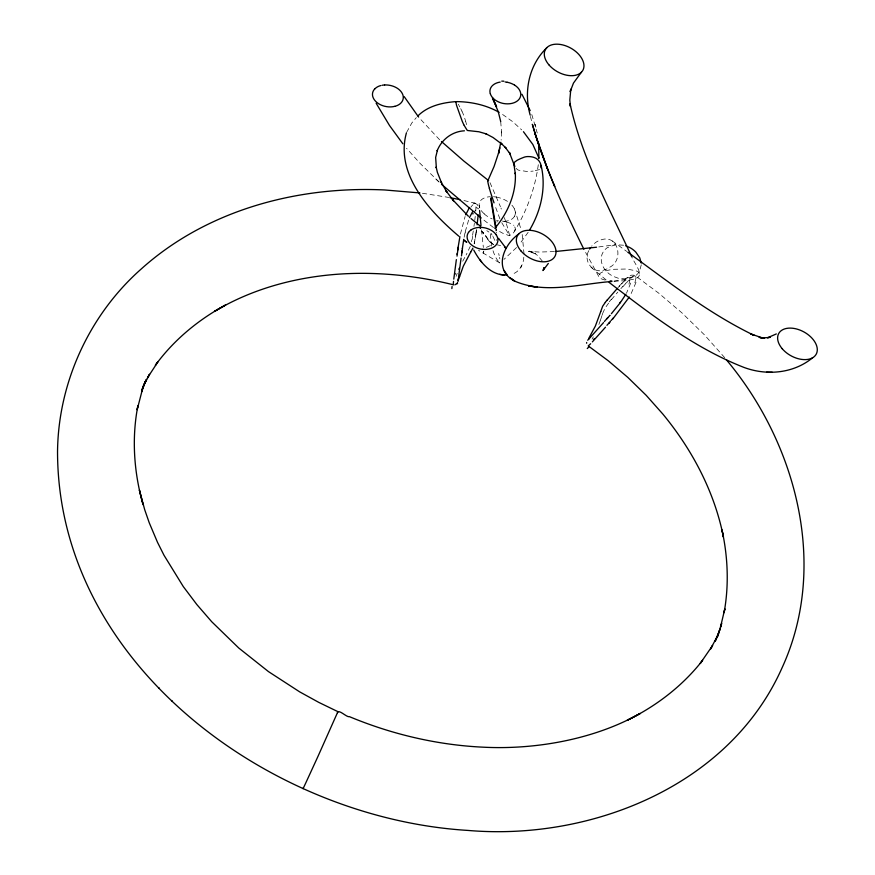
<?xml version="1.0" encoding="UTF-8"?>
<svg xmlns="http://www.w3.org/2000/svg" width="875" height="875" viewBox="0 0 875 875"><rect width="100%" height="100%" fill="white"/><g stroke="black" fill="none" stroke-linecap="round" stroke-linejoin="round"><path stroke-width="0.66" stroke-dasharray="4.38 3.28" d="M524.027 254.034L522.189 234.511M483.514 252.164L483.525 251.573L483.383 253.137L483.809 251.092M501.648 131.852L501.134 140.077M496.289 239.608L496.245 240.45M475.781 211.159L476.044 205.308L475.267 203.219L461.092 199.872M641.277 264.808L639.483 271.37A14.93 13.169 -6.5 0 1 634.998 276.106L628.819 278.655L614.13 281.138M475.234 216.398L474.764 220.336M538.289 164.697C535.139 188.77 526.334 212.188 513.548 232.75C511.722 234.653 509.294 236.469 506.723 234.719A62.038 53.539 -28.9 0 1 502.622 233.166L496.3 229.677M474.37 223.333L473.955 226.373M476.416 229.797L476.197 231.306M476.591 229.906L475.891 233.33M476.295 231.941L474.852 239.914M473.266 231L472.358 236.709M475.989 233.986L474.348 243.491M523.808 257.25C523.502 264.764 519.028 272.661 511.262 274.345M464.122 237.256L465.052 232.586M471.756 240.078L471.428 241.719M474.272 243.097L474.141 243.819M630.7 283.073L626.467 293.245M460.414 234.052L465.106 216.464M636.005 282.45L630.383 295.291M465.248 231.667L468.989 218.75M470.312 246.302L466.113 255.041M601.869 315.875L601.541 316.936M602.066 315.252L602.492 313.917M601.388 317.395L600.512 319.998M456.116 276.325L457.22 273.273M602.645 313.48L605.019 308.175L609.164 302.345M600.392 320.316L598.708 324.931M588.842 250.611C582.717 260.728 593.075 274.542 604.472 269.883A31.248 23.33 82.6 0 0 609.995 267.105C624.225 259.755 618.111 233.811 600.895 239.903A31.248 23.33 82.6 0 0 595.361 242.681L591.609 246.214M406.623 132.377L411.797 123.003L416.325 117.611M462.7 261.22L465.872 255.456M514.784 231.098L515.331 228.102L513.756 225.498M593.316 336.842L592.058 339.15M514.445 216.322L514.577 216.059A6.923 6.519 -47.9 0 0 515.331 213.172L515.342 212.877A8.783 8.269 -47.4 0 0 515.145 211.105L515.112 210.952M521.577 265.934L520.877 267.236L521.763 265.584M528.161 232.28L519.837 243.797M611.33 299.688L617.805 292.097M620.856 288.652L622.88 286.409M617.98 287.667L619.303 286.213M516.545 247.516L503.989 259.383M619.128 286.048C623.777 282.581 628.108 272.431 635.305 275.734L658.82 293.245L681.964 312.9L704.473 334.884L724.73 357.7M625.57 283.5C628.688 281.488 631.433 274.761 635.655 276.062M486.434 247.373L491.838 244.956M539.547 169.586L533.138 171.106M496.694 222.031L497.623 221.659M623.612 245.219L615.508 244.716L607.48 247.57A14.93 13.169 -6.5 0 0 602.995 252.306C599.32 258.595 601.748 266.7 606.659 271.578A26.02 22.947 -6.5 0 0 612.938 276.248L618.866 278.458L626.959 278.961M598.784 246.936L615.508 244.716M554.466 251.584L539.361 252.055L528.522 251.42L533.236 252.12L528.052 250.819L536.266 254.373L534.691 253.312L537.928 255.763L542.434 261.253M474.534 203.044L477.422 204.597L478.8 208.819M613.988 281.214L624.52 280.831A26.195 8.662 1 0 0 631.684 279.53C647.325 277.648 635.206 265.311 631.695 256.637M422.428 193.266L448.722 197.411M497.142 244.825L500.577 245.558M605.194 280.098L602.711 279.366A14.755 4.878 1 0 1 599.233 277.353L584.478 250.381M506.625 221.988L503.552 221.277A45.467 39.244 -28.9 0 0 502.108 221.036M530.316 251.617L532.372 252.317M493.413 244.606L490.47 242.506M493.456 244.442L490.919 242.495A34.88 5.83 65 0 1 488.381 239.586L483.383 232.356M499.548 262.817L478.559 250.37M486.817 230.661L488.895 232.061M502.589 114.461L512.805 121.756L521.653 129.861M612.281 240.975L626.686 251.388M493.478 227.533L482.234 218.816M606.08 279.88L590.8 267.017M484.181 213.894L484.4 214.091A30.658 28.777 -50.2 0 0 488.764 217.186L490.667 218.225A36.291 34.048 -49 0 0 492.144 218.903M439.053 182L420.087 163.395L406.536 148.28M435.958 179.102L438.944 181.891M439.633 139.792L419.387 118.005M516.261 168.394L516.458 168.634A8.061 6.967 -29 0 0 518.459 170.144L526.181 171.369A63.941 55.223 -29 0 0 533.138 171.095M498.323 261.505L496.344 258.453A8.181 1.477 65 0 1 495.731 257.316L493.97 253.4A12.633 2.275 65 0 1 493.292 251.541L492.931 250.469M487.911 239.488L482.956 232.356M639.702 273.361L639.275 272.759A14.755 4.878 1 0 0 635.797 270.747L626.522 269.019L613.988 269.281A26.195 8.662 1 0 0 606.812 270.583C603.947 271.6 597.964 272.65 598.806 276.752M491.4 234.019L492.111 235.113M501.747 222.666L509.589 235.605L508.944 232.794A68.25 12.206 64.9 0 0 506.395 223.902L505.925 222.37A90.169 16.1 64.9 0 0 504.361 217.656M458.281 104.245L458.894 105.273M492.866 236.359L493.084 236.72A9.166 1.641 64.9 0 1 493.292 237.081L495.48 242.014M490.011 182.678L500.445 206.686M459.156 105.755L459.823 106.947M460.72 108.653L461.923 111.081M461.945 111.125L463.663 115.128A13.278 2.373 64.9 0 1 464.253 116.758L465.675 121.319M479.762 207.823L479.664 207.561A9.527 8.947 -52.7 0 1 479.216 205.833A7.645 7.175 -52.4 0 1 479.161 205.352A6.584 6.18 -52.4 0 1 479.412 202.858A6.289 5.906 -52.2 0 1 480.648 200.605A7.077 6.661 -52 0 1 480.966 200.222A8.794 8.28 -52.1 0 1 483.711 198.275A14.131 13.344 -52.5 0 1 486.883 197.181L487.419 197.039A21.766 20.573 -53 0 1 490.262 196.711M514.38 208.841L521.194 229.775M499.877 218.859L494.637 204.575M500.959 208.053L501.32 209.037M531.792 114.516L537.25 133.011M478.308 208.884L477.28 207.933A26.425 6.595 -79 0 0 476.131 207.845M465.686 121.384L466.561 124.666M535.872 127.214L535.084 124.37L536.255 128.603M491.619 246.061L490.241 233.778A17.216 3.073 64.9 0 1 490.273 233.516M530.436 116.408L532.033 122.992M498.673 253.509L499.155 255.588M499.559 257.414L499.844 258.803M500.719 121.614L501.616 132.934M481.48 229.841L483.361 247.494M495.731 229.458L495.884 230.902M496.278 229.458L496.431 230.902M496.552 232.291L496.606 232.958M479.161 205.352L479.347 207.692M506.559 222.162A21.055 18.167 -28.9 0 1 513.877 225.367M483.755 233.669A111.234 17.052 64.1 0 1 482.169 231.252M493.478 196.733A29.389 27.803 -53.3 0 1 496.278 197.083M496.278 197.072A33.108 31.292 -52.6 0 1 498.28 197.488L499.122 197.717A33.819 31.938 -51.7 0 1 502.097 198.68L504.153 199.566A32.288 30.45 -49.8 0 1 507.281 201.272A27.803 26.206 -48.4 0 1 508.473 202.081M511.897 205.209A15.4 14.514 -47.3 0 1 515.156 210.875M514.434 216.355A7.525 7.077 -48.2 0 1 512.717 218.433L511.984 219.013A11.583 10.872 -48.2 0 1 508.791 220.566L506.866 221.047A22.4 20.989 -47.9 0 1 502.064 221.32M498.488 220.872A30.264 28.361 -47.9 0 1 496.541 220.413M484.247 213.817A19.075 17.905 -51.5 0 1 479.697 207.9M490.503 242.605A34.814 5.764 65 0 1 487.944 239.619M483.394 233.866A111.256 16.658 64 0 1 481.808 231.448M490.919 233.363A3.883 0.689 64.9 0 1 491.28 233.811M499.691 262.894A7.941 1.433 65 0 1 499.373 262.686M629.748 279.792A54.6 15.225 -45.7 0 1 628.808 284.506M631.039 278.064A26.425 6.923 -52.2 0 0 630.164 277.222L627.703 277.692L621.272 284.091A177.384 47.873 -61.2 0 0 619.292 286.267M635.534 278.447A60.528 16.734 -45.7 0 1 634.736 283.423M635.556 276.194A32.156 7.744 -56 0 1 635.95 277.594M622.814 286.738A178.795 47.502 -61 0 1 625.494 283.828M609.241 301.864A74.911 18.933 -60.4 0 1 611.417 299.195M465.205 232.947A49.241 12.709 -85.3 0 1 465.402 232.039M474.02 212.198A54.6 14.569 -85.5 0 1 475.683 210.098M474.928 239.827A70.755 17.938 -70.2 0 1 474.348 243.009M470.805 207.266A60.528 16.002 -85.4 0 1 472.883 204.816M473.233 203.886A32.156 7.339 -75.2 0 1 474.491 203.219M472.675 236.305A74.681 17.905 -70.8 0 1 472.073 239.695"/><path stroke-width="1.31" d="M586.644 342.475L586.655 343.241M538.891 158.287L538.661 143.358M478.198 214.9L477.083 224.842M458.03 281.466L458.281 279.3M453.502 281.389L453.294 284.703M453.786 279.103L456.356 259.623M458.555 277.134L461.081 258.059M457.067 254.373L457.209 253.345M461.978 251.442L461.77 252.941M462.361 248.653L463.761 239.323M457.691 249.867L459.9 236.655M500.817 142.253L498.542 153.267L499.866 147.897M543.648 269.467L544.031 267.608L542.97 270.55L548.33 263.441M487.867 180.698L494.091 166.458L498.761 152.37L498.542 153.267M458.631 279.344L463.302 266.186L470.717 252.109M541.002 167.814C541.8 163.22 538.103 158.539 533.75 157.347A19.841 17.139 -29 0 0 528.008 156.57L527.592 156.57A11.67 10.084 -29 0 0 524.256 157.161L520.734 158.561A51.734 44.702 -29 0 0 517.158 160.256L513.986 162.608A1.717 1.477 -29 0 0 513.778 163.264L513.877 164.073M600.786 311.423L602.645 306.25L605.281 302.466M600.753 311.533L595.383 326.036L588.798 338.33M406.405 132.923C394.953 174.278 429.789 211.509 458.839 236.195M465.73 214.823L469.438 207.463M469.427 217.667L472.719 211.488M303.373 787.905L303.067 788.692L305.703 783.092A103.502 0.689 -65.6 0 0 306.392 781.594L316.214 760.244A84.744 0.569 -65.6 0 0 318.117 756.077L337.914 711.659L318.762 702.373L299.688 691.873L268.505 671.628L238.809 648.058L211.761 621.775L196.864 604.581L183.291 586.578L163.975 555.209L157.5 542.314L149.242 522.78L144.703 509.698L139.398 490.12L143.095 504.711C133.973 472.697 131.512 438.572 137.889 405.792L137.167 409.686L142.789 387.953L141.586 391.825L145.25 381.577L142.297 389.156L146.475 379.323L143.062 386.717L149.548 374.27L147.503 377.77L157.763 362.097L155.367 365.258C173.742 340.08 198.275 319.758 225.641 304.992L214.539 311.369C254.188 287.558 300.267 275.898 346.227 273.711L352.122 273.492C386.138 272.508 420.525 276.62 453.327 284.769M458.839 269.281L459.32 268.198M472.883 248.172L470.772 252M337.4 712.709C338.592 708.63 346.795 717.708 349.453 716.669C362.502 722.105 375.834 726.873 389.375 730.953C420 740.141 451.741 745.763 483.7 747.206C534.144 749.744 593.305 739.966 640.194 713.464L627.211 720.289C656.283 706.081 682.642 685.913 702.614 660.33L700.219 663.48L712.6 645.498L710.544 648.998L718.506 634.08L715.094 641.473L720.07 629.005L717.664 636.136L721.678 623.427L720.464 627.298L724.828 608.781L724.095 612.664C729.072 585.298 727.956 557.025 721.973 529.911L723.428 536.998C714.438 491.597 692.114 449.597 662.834 414.05L646.166 395.292L627.78 377.355L608.256 360.762L588.241 345.909L590.647 343.755M529.441 230.3C540.958 211.028 546.438 187.534 541.078 165.43M625.855 294.295L620.703 302.105M589.63 249.091L590.548 247.614M629.278 297.095L612.741 319.014M620.145 302.87L611.406 313.688M457.505 283.084L454.847 284.845M494.878 228.364C507.773 213.03 516.48 193.156 515.298 172.856L515.364 174.081L513.92 164.237L509.403 152.491L510.431 154.219L505.137 147.23L505.991 148.028L501.189 143.445L502.02 144.233L493.019 137.495L485.702 133.623L486.5 133.963L478.887 131.764L467.491 130.495M581.47 72.1L573.475 83.092L570.161 91.656L570.817 89.195L569.811 100.089L570.456 106.498L570.052 103.808C581.798 157.73 608.617 206.938 631.695 256.637M607.327 299.95L617.323 288.4M546.777 47.786C528.894 65.045 523.545 91.58 530.184 115.15M609.842 315.481L609.995 315.306A64.564 2.45 -50 0 1 608.18 317.319M607.972 317.592L606.966 318.73M609.022 323.236L609.711 322.459M603.531 322.612L590.647 336.995M605.5 327.206L592.353 341.884M588.809 339.019L587.683 340.222M518.842 233.92C503.081 245.077 493.084 270.08 514.773 281.148C545.256 294.339 579.983 283.85 611.658 281.509M417.922 115.905C427.733 106.039 442.105 102.692 455.547 101.642M492.756 85.312L492.822 85.258A16.22 10.511 11.8 0 1 499.341 82.239L499.647 82.195A14.853 9.625 11.8 0 1 500.194 82.108M470.794 230.136L470.378 230.453A17.259 11.178 11.8 0 0 468.595 232.334M812.634 357.755C793.527 373.548 766.533 375.922 743.772 367.347C694.072 347.856 651.109 314.617 609.087 282.395M776.333 333.933L767.484 337.805L770.459 337.214M488.009 180.37L488.502 180.512A4.211 0.755 64.9 0 1 488.633 180.644M769.355 337.422L761.13 338.1L764.531 338.111L759.095 337.323L762.781 338.045L750.52 333.845L754.272 335.453C708.641 313.458 668.511 281.827 627.714 252.153M464.428 130.812C452.222 131.414 441.525 139.53 437.161 150.828L437.413 150.227L435.652 157.445L436.362 167.934L436.155 167.016L437.369 172.309L441.591 182.952L441.12 182L447.027 192.456L445.966 190.728L453.534 200.834L452.408 199.434L468.409 216.278M596.564 247.22L555.603 251.497M470.794 230.136A16.887 10.948 11.8 0 1 473.812 228.517A15.75 10.205 11.8 0 1 479.752 227.402L480.167 227.391A14.984 9.713 11.8 0 1 484.652 227.817A14.186 9.188 11.8 0 1 486.292 228.222L486.861 228.397A15.006 9.723 11.8 0 1 493.106 231.58A15.947 10.336 11.8 0 1 496.136 234.73M501.736 81.134L503.902 81.2M766.555 372.192L772.209 372.247M506.352 275.067C490.941 275.548 480.266 262.38 473.725 250.031M457.023 101.609C471.625 101.839 486.358 105.066 499.111 112.328M610.072 280.919L611.975 281.094M419.902 192.938L384.694 189.963C297.85 185.806 206.806 209.967 141.247 268.975C89.392 314.716 58.198 382.616 57.531 451.784C57.761 663.677 269.5 817.895 466.987 830.364L467.906 830.419C591.073 840.973 729.881 785.761 782.206 667.494C828.898 565.48 796.119 442.827 726.294 359.68M499.702 274.323L504.044 274.98M449.958 197.652L459.856 199.631M625.658 245.798L629.541 247.428A26.02 22.947 -6.5 0 1 635.808 252.098L639.789 257.895L641.2 263.047M511.427 278.753L514.773 281.148L509.72 277.517M506.089 248.27L504.503 247.067L505.827 248.073M465.216 241.139L466.769 242.309L463.542 239.859M477.892 224.208L480.714 226.352M488.37 180.414L463.903 161.109L441.459 141.509M481.217 218.006L441.536 184.319M471.002 218.542L476.383 222.994M158.703 687.717L159.414 688.406M171.62 700.536L172.266 701.17M523.447 131.709L532.875 144.517L538.891 158.036M505.98 248.172L498.564 238.361M467.053 130.134L464.002 125.114M418.611 117.053L404.173 96.6M402.839 143.784L389.495 125.475L376.152 103.261M479.948 259.788L481.633 262.062M504.153 270.517L507.15 274.892M480.167 227.391L480.594 228.036M479.752 227.391L480.167 228.047M521.97 94.27L530.184 110.633M463.848 124.841L462.372 121.603A16.056 2.888 64.9 0 1 462.164 121.089L456.641 105.612A13.759 2.461 64.9 0 1 456.323 104.388L455.995 102.32M583.877 249.244C563.948 208.852 544.72 167.727 532.35 124.305L538.147 143.358L547.553 168.962L534.647 132.442L535.478 135.078M493.325 99.761L496.562 106.684L492.461 97.869L498.258 111.716L500.719 121.614M546.634 166.567L554.706 186.441L553.798 184.209M494.036 202.858L492.767 199.106A90.213 16.144 64.9 0 1 489.377 188.377M490.317 93.778L490.262 93.581A17.347 11.233 11.8 0 1 489.967 91.952L489.934 91.481A17.675 11.452 11.8 0 1 491.323 86.92L491.586 86.57A17.03 11.036 11.8 0 1 492.209 85.838M491.006 197.794L496.103 227.938M490.744 198.898L495.644 228.703M480.998 225.411L479.577 210.492M489.431 188.442A51.209 9.155 64.9 0 1 488.808 186.167L488.305 184.144A16.986 3.041 64.9 0 1 487.802 180.589M384.606 84.973A14.405 9.33 11.8 0 1 388.216 85.105L388.544 85.138A14.558 9.428 11.8 0 1 396.473 87.762A15.236 9.866 11.8 0 1 398.344 88.998L398.77 89.327A16.155 10.467 11.8 0 1 402.358 93.691L402.609 94.227A17.095 11.08 11.8 0 1 403.102 95.769L403.167 96.086A17.795 11.528 11.8 0 1 401.592 102.255L400.903 103.042A16.603 10.762 11.8 0 1 394.942 106.323M382.08 85.28A16.002 10.369 11.8 0 1 384.606 84.973M374.992 88.736A16.33 10.577 11.8 0 1 380.811 85.542M374.894 88.791A17.369 11.255 11.8 0 0 372.848 92.039A18.014 11.67 11.8 0 0 372.597 95.78L372.663 96.108A16.494 10.686 11.8 0 0 376.972 102.55L377.398 102.856A14.886 9.647 11.8 0 0 384.53 106.225A14.744 9.559 11.8 0 0 394.855 106.302M490.361 93.822A16.33 10.577 11.8 0 0 494.922 99.827L496.092 100.614A14.755 9.559 11.8 0 0 503.53 103.502A15.389 9.964 11.8 0 0 513.745 102.845A16.942 10.97 11.8 0 0 519.127 99.17L519.367 98.831A17.555 11.375 11.8 0 0 520.472 92.258L520.352 91.93A17.03 11.036 11.8 0 0 518.252 88.244A15.389 9.975 11.8 0 0 514.631 85.148M505.137 81.987A15.148 9.811 11.8 0 1 507.106 82.261M507.172 82.261A14.547 9.428 11.8 0 1 514.511 85.094M468.541 232.411A18.123 11.736 11.8 0 0 467.447 234.631L467.359 234.959A17.73 11.484 11.8 0 0 467.119 236.633L467.119 236.906A17.172 11.123 11.8 0 0 469.077 242.375L469.219 242.55A15.969 10.347 11.8 0 0 472.117 245.383A15.148 9.811 11.8 0 0 474.994 247.155L476 247.625A14.678 9.516 11.8 0 0 482.858 249.342M482.978 249.353A14.963 9.691 11.8 0 0 489.125 248.927A15.87 10.281 11.8 0 0 492.931 247.494A17.413 11.277 11.8 0 0 495.895 245.175L496.114 244.923A17.205 11.145 11.8 0 0 497.525 242.364L497.612 242.091A18.714 12.13 11.8 0 0 497.886 240.494L497.897 240.308A17.248 11.178 11.8 0 0 496.256 234.916M514.905 166.338A19.502 16.844 -29 0 1 513.811 164.095M456.006 101.817A4.287 0.766 64.9 0 1 456.028 101.719M590.198 337.564A64.783 2.537 -50.1 0 1 588.733 339.183M607.797 317.647A169.028 5.83 -49.8 0 1 604.384 321.486M620.331 302.236A49.241 13.3 -45.9 0 1 619.784 302.98M605.303 302.356A70.941 18.9 -61.1 0 1 607.337 299.841M593.83 339.347A23.155 1.28 -52.9 0 1 594.3 338.68M588.798 346.97A66.095 4.747 -51.9 0 1 587.278 348.545M610.4 321.398A170.691 6.398 -50 0 1 606.922 325.325M613.266 318.019A71.291 3.598 -50.5 0 1 611.034 320.556M459.528 276.391A18.812 1.269 -69.6 0 1 459.375 276.741M458.095 280.361A64.783 1.706 -81.1 0 1 458.369 278.206M461.486 255.861A169.028 3.653 -81.4 0 1 462.164 250.797M462.077 250.917A64.564 1.619 -81.3 0 1 462.459 248.161M472.883 213.992A54.6 14.569 -85.5 0 1 473.113 213.609M455.077 273.492A23.155 0.973 -78.4 0 1 454.869 274.411M451.861 288.597A66.095 3.894 -79.3 0 1 452.069 286.508M457.023 256.123A170.691 4.211 -81.3 0 1 457.723 250.972M457.887 250.359A71.291 2.68 -80.8 0 1 458.347 247.067M457.527 283.062L457.034 283.697L457.527 283.062M537.195 287.033L528.795 286.037L537.195 287.033M520.92 250.884A21.405 13.562 29 0 0 554.794 256.627A21.405 13.562 29 0 0 532.82 230.639A21.405 13.562 29 0 0 520.92 250.884M548.855 64.761A21.405 13.562 29 0 0 582.728 70.525A21.405 13.562 29 0 0 560.798 44.527A21.405 13.562 29 0 0 548.855 64.761M782.184 348.688A21.405 13.562 29 0 0 816.058 354.452A21.405 13.562 29 0 0 794.128 328.453A21.405 13.562 29 0 0 782.184 348.688"/></g></svg>
